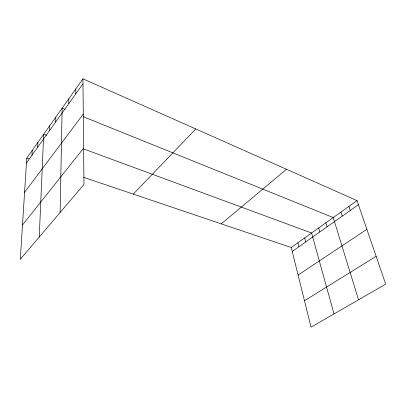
<?xml version="1.0" encoding="UTF-8"?>
<svg xmlns="http://www.w3.org/2000/svg" width="406" height="406" viewBox="0 0 406 406"><rect width="100%" height="100%" fill="white"/><g stroke="black" fill="none" stroke-linecap="round" stroke-linejoin="round"><path stroke-width="0.61" d="M75.785 93.872L75.79 88.924M68.807 103.642L68.858 98.699M60.118 212.5L62.143 108.179L65.072 109.361M55.678 122.023L55.815 117.111M49.491 130.681L49.669 125.779M39.245 237.048L43.696 134.208L46.66 135.299M37.646 147.266L37.89 142.399M31.967 155.219L32.247 150.362M82.941 78.83L26.755 158.112L20.3 259.332L83.961 184.456L82.941 78.83L357.016 200.605L385.7 284.164L311.052 327.17L291.254 247.523L83.6 177.326M26.446 162.948L82.986 83.788M24.573 192.322L83.281 114.096M22.487 224.995L83.611 148.185M133.285 194.124L195.799 128.976M221.275 223.868L286.479 169.266M291.254 247.523L357.016 200.605M292.229 251.456L358.422 204.695M298.1 275.06L366.877 229.324M304.49 300.765L376.134 256.298M26.755 158.112L29.151 158.924M83.382 148.84L311.605 233.003L334.006 313.945M83.23 116.689L333.24 217.565L358.554 299.806M348.916 206.385L350.266 210.46M340.994 212.039L342.288 216.093M325.876 222.818L327.074 226.842M318.664 227.964L319.816 231.968M304.683 237.941L305.743 241.91M297.897 242.778L298.917 246.731"/></g></svg>
